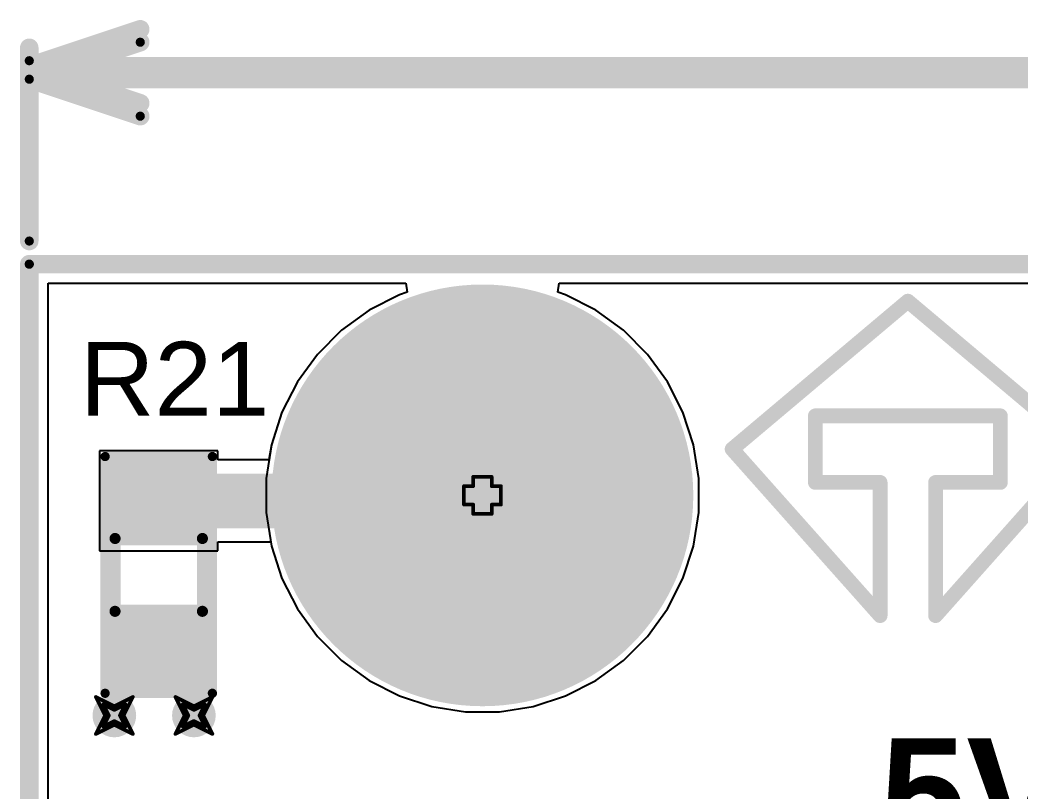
# Model space of a CAD drawing. Header units: inches. Extents: x 0 to 13.9, y -0.2 to 3.4.
# Drawn here: x -0.005 to 0.536, y 2.965 to 3.382 of the extents above; entities that cross this region are included whole.
import ezdxf

# ---------------------------------------------------------------- set-up
doc = ezdxf.new("R2010")
doc.units = ezdxf.units.IN
doc.header["$MEASUREMENT"] = 0
for name, color, linetype in [('Board_Outline', 216, 'Continuous'), ('Bottom Layer', 5, 'Continuous'), ('Bottom Solder', 6, 'Continuous'), ('Dimensions', 6, 'Continuous'), ('Drill Drawing', 1, 'Continuous'), ('Layer 1', 16, 'Continuous'), ('Layer 2', 76, 'Continuous'), ('Mechanical 4', 56, 'Continuous'), ('Mechanical 6', 56, 'Continuous'), ('Multi-Layer', 9, 'Continuous'), ('Pad Holes', 156, 'Continuous'), ('Top Layer', 1, 'Continuous'), ('Top Overlay', 2, 'Continuous'), ('Top Paste', 8, 'Continuous'), ('Top Solder', 216, 'Continuous'), ('Via Holes', 16, 'Continuous')]:
    doc.layers.add(name, color=color, linetype=linetype)
doc.styles.add('Arial', font='', dxfattribs={"height": 0.2})
doc.styles.add('Arial_Bold', font='', dxfattribs={"height": 0.2})
doc.styles.get('Arial').set_extended_font_data('Arial')
doc.styles.get('Arial_Bold').set_extended_font_data('Arial', bold=True)

msp = doc.modelspace()

# ---------------------------------------------------------------- hatches: boundary and pattern name
at = {"layer": 'Bottom Layer'}
h = msp.add_hatch(color=5, dxfattribs=at)
edge = h.paths.add_edge_path()
edge.add_arc((0.245, 3.125), 0.11, 0, 360)
h = msp.add_hatch(color=5, dxfattribs=at)
edge = h.paths.add_edge_path()
edge.add_arc((0.046, 3.006), 0.01181, 0, 360)
h = msp.add_hatch(color=5, dxfattribs=at)
edge = h.paths.add_edge_path()
edge.add_arc((0.089, 3.006), 0.01181, 0, 360)
at = {"layer": 'Bottom Solder'}
h = msp.add_hatch(color=6, dxfattribs=at)
edge = h.paths.add_edge_path()
edge.add_arc((0.245, 3.125), 0.114, 0, 360)
at = {"layer": 'Layer 1'}
h = msp.add_hatch(color=16, dxfattribs=at)
edge = h.paths.add_edge_path()
edge.add_arc((0.245, 3.125), 0.11, 0, 360)
h = msp.add_hatch(color=16, dxfattribs=at)
edge = h.paths.add_edge_path()
edge.add_arc((0.046, 3.006), 0.01181, 0, 360)
h = msp.add_hatch(color=16, dxfattribs=at)
edge = h.paths.add_edge_path()
edge.add_arc((0.089, 3.006), 0.01181, 0, 360)
at = {"layer": 'Layer 2'}
h = msp.add_hatch(color=76, dxfattribs=at)
edge = h.paths.add_edge_path()
edge.add_arc((0.245, 3.125), 0.11, 0, 360)
h = msp.add_hatch(color=76, dxfattribs=at)
edge = h.paths.add_edge_path()
edge.add_arc((0.046, 3.006), 0.01181, 0, 360)
h = msp.add_hatch(color=76, dxfattribs=at)
edge = h.paths.add_edge_path()
edge.add_arc((0.089, 3.006), 0.01181, 0, 360)
at = {"layer": 'Mechanical 4'}
h = msp.add_hatch(color=56, dxfattribs=at)
edge = h.paths.add_edge_path()
edge.add_arc((0.04638, 3.10169), 0.0015, 0, 360)
h = msp.add_hatch(color=56, dxfattribs=at)
edge = h.paths.add_edge_path()
edge.add_arc((0.09362, 3.10169), 0.0015, 0, 360)
h = msp.add_hatch(color=56, dxfattribs=at)
edge = h.paths.add_edge_path()
edge.add_arc((0.04638, 3.06231), 0.0015, 0, 360)
h = msp.add_hatch(color=56, dxfattribs=at)
edge = h.paths.add_edge_path()
edge.add_arc((0.09362, 3.06231), 0.0015, 0, 360)
at = {"layer": 'Mechanical 6'}
h = msp.add_hatch(color=56, dxfattribs=at)
edge = h.paths.add_edge_path()
edge.add_arc((0.06, 3.37), 0.0025, 0, 360)
h = msp.add_hatch(color=56, dxfattribs=at)
edge = h.paths.add_edge_path()
edge.add_arc((0, 3.36), 0.0025, 0, 360)
h = msp.add_hatch(color=56, dxfattribs=at)
edge = h.paths.add_edge_path()
edge.add_arc((0, 3.35), 0.0025, 0, 360)
h = msp.add_hatch(color=56, dxfattribs=at)
edge = h.paths.add_edge_path()
edge.add_arc((0, 3.35), 0.0025, 0, 360)
h = msp.add_hatch(color=56, dxfattribs=at)
edge = h.paths.add_edge_path()
edge.add_arc((0, 3.35), 0.0025, 0, 360)
h = msp.add_hatch(color=56, dxfattribs=at)
edge = h.paths.add_edge_path()
edge.add_arc((0.06, 3.33), 0.0025, 0, 360)
h = msp.add_hatch(color=56, dxfattribs=at)
edge = h.paths.add_edge_path()
edge.add_arc((0, 3.2625), 0.0025, 0, 360)
h = msp.add_hatch(color=56, dxfattribs=at)
edge = h.paths.add_edge_path()
edge.add_arc((0, 3.25), 0.00125, 0, 360)
h = msp.add_hatch(color=56, dxfattribs=at)
edge = h.paths.add_edge_path()
edge.add_arc((0, 3.25), 0.00125, 0, 360)
at = {"layer": 'Multi-Layer'}
h = msp.add_hatch(color=9, dxfattribs=at)
edge = h.paths.add_edge_path()
edge.add_arc((0.245, 3.125), 0.11, 0, 360)
at = {"layer": 'Pad Holes'}
h = msp.add_hatch(color=7, dxfattribs=at)
edge = h.paths.add_edge_path()
edge.add_arc((0.06, 3.37), 0.0025, 0, 360)
h = msp.add_hatch(color=7, dxfattribs=at)
edge = h.paths.add_edge_path()
edge.add_arc((0, 3.36), 0.0025, 0, 360)
h = msp.add_hatch(color=7, dxfattribs=at)
edge = h.paths.add_edge_path()
edge.add_arc((0, 3.35), 0.0025, 0, 360)
h = msp.add_hatch(color=7, dxfattribs=at)
edge = h.paths.add_edge_path()
edge.add_arc((0, 3.35), 0.0025, 0, 360)
h = msp.add_hatch(color=7, dxfattribs=at)
edge = h.paths.add_edge_path()
edge.add_arc((0, 3.35), 0.0025, 0, 360)
h = msp.add_hatch(color=7, dxfattribs=at)
edge = h.paths.add_edge_path()
edge.add_arc((0.06, 3.33), 0.0025, 0, 360)
h = msp.add_hatch(color=7, dxfattribs=at)
edge = h.paths.add_edge_path()
edge.add_arc((0, 3.2625), 0.0025, 0, 360)
h = msp.add_hatch(color=7, dxfattribs=at)
edge = h.paths.add_edge_path()
edge.add_arc((0, 3.25), 0.00125, 0, 360)
h = msp.add_hatch(color=7, dxfattribs=at)
edge = h.paths.add_edge_path()
edge.add_arc((0, 3.25), 0.00125, 0, 360)
h = msp.add_hatch(color=7, dxfattribs=at)
edge = h.paths.add_edge_path()
edge.add_arc((0.245, 3.125), 0.074, 0, 360)
h = msp.add_hatch(color=7, dxfattribs=at)
edge = h.paths.add_edge_path()
edge.add_arc((0.04638, 3.10169), 0.0015, 0, 360)
h = msp.add_hatch(color=7, dxfattribs=at)
edge = h.paths.add_edge_path()
edge.add_arc((0.09362, 3.10169), 0.0015, 0, 360)
h = msp.add_hatch(color=7, dxfattribs=at)
edge = h.paths.add_edge_path()
edge.add_arc((0.04638, 3.06231), 0.0015, 0, 360)
h = msp.add_hatch(color=7, dxfattribs=at)
edge = h.paths.add_edge_path()
edge.add_arc((0.09362, 3.06231), 0.0015, 0, 360)
at = {"layer": 'Top Layer'}
h = msp.add_hatch(color=1, dxfattribs=at)
edge = h.paths.add_edge_path()
edge.add_arc((0.245, 3.125), 0.11, 0, 360)
for points in [[(0.045, 3.102), (0.045, 3.142), (0.095, 3.142), (0.095, 3.102)], [(0.045, 3.022), (0.045, 3.062), (0.095, 3.062), (0.095, 3.022)]]:
    msp.add_hatch(color=1, dxfattribs=at).paths.add_polyline_path(points)
h = msp.add_hatch(color=1, dxfattribs=at)
edge = h.paths.add_edge_path()
edge.add_arc((0.046, 3.006), 0.01181, 0, 360)
h = msp.add_hatch(color=1, dxfattribs=at)
edge = h.paths.add_edge_path()
edge.add_arc((0.089, 3.006), 0.01181, 0, 360)
at = {"layer": 'Top Paste'}
for points in [[(0.045, 3.102), (0.045, 3.142), (0.095, 3.142), (0.095, 3.102)], [(0.045, 3.022), (0.045, 3.062), (0.095, 3.062), (0.095, 3.022)]]:
    msp.add_hatch(color=8, dxfattribs=at).paths.add_polyline_path(points)
at = {"layer": 'Top Solder'}
h = msp.add_hatch(color=216, dxfattribs=at)
edge = h.paths.add_edge_path()
edge.add_arc((0.245, 3.125), 0.114, 0, 360)
for points in [[(0.041, 3.098), (0.041, 3.146), (0.099, 3.146), (0.099, 3.098)], [(0.041, 3.018), (0.041, 3.066), (0.099, 3.066), (0.099, 3.018)]]:
    msp.add_hatch(color=216, dxfattribs=at).paths.add_polyline_path(points)
at = {"layer": 'Via Holes'}
h = msp.add_hatch(color=7, dxfattribs=at)
edge = h.paths.add_edge_path()
edge.add_arc((0.046, 3.006), 0.00591, 0, 360)
h = msp.add_hatch(color=7, dxfattribs=at)
edge = h.paths.add_edge_path()
edge.add_arc((0.089, 3.006), 0.00591, 0, 360)

# ---------------------------------------------------------------- linework, layer by layer
at = {"layer": 'Board_Outline'}
for points in [[(0, 3.25, 0.01, 0.01, 0), (4, 3.25, 0.01, 0.01, 0)], [(0, 0, 0.01, 0.01, 0), (0, 3.25, 0.01, 0.01, 0)]]:
    msp.add_lwpolyline(points, format="xyseb", dxfattribs=at)
msp.add_lwpolyline([(-0.0025, 3.25, 0.005, 0.005, 1), (0.0025, 3.25, 0.005, 0.005, 1)], format="xyseb", close=True, dxfattribs=at)
msp.add_lwpolyline([(-0.0025, 3.25, 0.005, 0.005, 1), (0.0025, 3.25, 0.005, 0.005, 1)], format="xyseb", close=True, dxfattribs=at)
at = {"layer": 'Bottom Layer'}
for p, q in [((0.0102, 0.0102), (0.0102, 3.2398)), ((0.0102, 3.2398), (0.20353, 3.2398)), ((0.20353, 3.2398), (0.20432, 3.2348)), ((0.28568, 3.2348), (0.28647, 3.2398)), ((0.28647, 3.2398), (3.83353, 3.2398)), ((0.20009, 3.23343), (0.18368, 3.22507)), ((0.20432, 3.2348), (0.20009, 3.23343)), ((0.28991, 3.23343), (0.28568, 3.2348)), ((0.30632, 3.22507), (0.28991, 3.23343)), ((0.18368, 3.22507), (0.16878, 3.21424)), ((0.32122, 3.21424), (0.30632, 3.22507)), ((0.16878, 3.21424), (0.15576, 3.20122)), ((0.33424, 3.20122), (0.32122, 3.21424)), ((0.15576, 3.20122), (0.14493, 3.18632)), ((0.34507, 3.18632), (0.33424, 3.20122)), ((0.14493, 3.18632), (0.13657, 3.16991)), ((0.35343, 3.16991), (0.34507, 3.18632)), ((0.13657, 3.16991), (0.13088, 3.1524)), ((0.35912, 3.1524), (0.35343, 3.16991)), ((0.13088, 3.1524), (0.128, 3.13421)), ((0.362, 3.13421), (0.35912, 3.1524)), ((0.128, 3.13421), (0.128, 3.11579)), ((0.362, 3.11579), (0.362, 3.13421)), ((0.128, 3.11579), (0.13088, 3.0976)), ((0.35912, 3.0976), (0.362, 3.11579)), ((0.13088, 3.0976), (0.13657, 3.08009)), ((0.35343, 3.08009), (0.35912, 3.0976)), ((0.13657, 3.08009), (0.14493, 3.06368)), ((0.34507, 3.06368), (0.35343, 3.08009)), ((0.14493, 3.06368), (0.15576, 3.04878)), ((0.33424, 3.04878), (0.34507, 3.06368)), ((0.15576, 3.04878), (0.16878, 3.03576)), ((0.32122, 3.03576), (0.33424, 3.04878)), ((0.16878, 3.03576), (0.18368, 3.02493)), ((0.30632, 3.02493), (0.32122, 3.03576)), ((0.18368, 3.02493), (0.20009, 3.01657)), ((0.28991, 3.01657), (0.30632, 3.02493)), ((0.20009, 3.01657), (0.2176, 3.01088)), ((0.2724, 3.01088), (0.28991, 3.01657)), ((0.2176, 3.01088), (0.23579, 3.008)), ((0.25421, 3.008), (0.2724, 3.01088)), ((0.23579, 3.008), (0.25421, 3.008))]:
    msp.add_line(p, q, dxfattribs=at)
at = {"layer": 'Dimensions'}
for points in [[(0, 3.357, 0.01, 0.01, 0), (0.06, 3.377, 0.01, 0.01, 0)], [(0, 3.265, 0.01, 0.01, 0), (0, 3.367, 0.01, 0.01, 0)], [(0, 3.357, 0.01, 0.01, 0), (0.06, 3.337, 0.01, 0.01, 0)], [(0, 3.357, 0.01, 0.01, 0), (1.75307, 3.357, 0.01, 0.01, 0)], [(0.015, 3.25, 0.01, 0.01, 0), (4.237, 3.25, 0.01, 0.01, 0)]]:
    msp.add_lwpolyline(points, format="xyseb", dxfattribs=at)
for points in [[(0.0575, 3.377, 0.005, 0.005, 1), (0.0625, 3.377, 0.005, 0.005, 1)], [(-0.0025, 3.367, 0.005, 0.005, 1), (0.0025, 3.367, 0.005, 0.005, 1)], [(-0.0025, 3.357, 0.005, 0.005, 1), (0.0025, 3.357, 0.005, 0.005, 1)], [(-0.0025, 3.357, 0.005, 0.005, 1), (0.0025, 3.357, 0.005, 0.005, 1)], [(-0.0025, 3.357, 0.005, 0.005, 1), (0.0025, 3.357, 0.005, 0.005, 1)], [(0.0575, 3.337, 0.005, 0.005, 1), (0.0625, 3.337, 0.005, 0.005, 1)], [(-0.0025, 3.265, 0.005, 0.005, 1), (0.0025, 3.265, 0.005, 0.005, 1)], [(0.0125, 3.25, 0.005, 0.005, 1), (0.0175, 3.25, 0.005, 0.005, 1)]]:
    msp.add_lwpolyline(points, format="xyseb", close=True, dxfattribs=at)
at = {"layer": 'Drill Drawing'}
for points in [[(0.24, 3.13, 0.002, 0.002, 0), (0.24, 3.135, 0.002, 0.002, 0)], [(0.24, 3.135, 0.002, 0.002, 0), (0.25, 3.135, 0.002, 0.002, 0)], [(0.25, 3.13, 0.002, 0.002, 0), (0.25, 3.135, 0.002, 0.002, 0)], [(0.235, 3.12, 0.002, 0.002, 0), (0.235, 3.13, 0.002, 0.002, 0)], [(0.235, 3.13, 0.002, 0.002, 0), (0.24, 3.13, 0.002, 0.002, 0)], [(0.25, 3.13, 0.002, 0.002, 0), (0.255, 3.13, 0.002, 0.002, 0)], [(0.255, 3.12, 0.002, 0.002, 0), (0.255, 3.13, 0.002, 0.002, 0)], [(0.235, 3.12, 0.002, 0.002, 0), (0.24, 3.12, 0.002, 0.002, 0)], [(0.24, 3.115, 0.002, 0.002, 0), (0.24, 3.12, 0.002, 0.002, 0)], [(0.25, 3.12, 0.002, 0.002, 0), (0.255, 3.12, 0.002, 0.002, 0)], [(0.25, 3.115, 0.002, 0.002, 0), (0.25, 3.12, 0.002, 0.002, 0)], [(0.24, 3.115, 0.002, 0.002, 0), (0.25, 3.115, 0.002, 0.002, 0)], [(0.036, 3.016, 0.002, 0.002, 0), (0.046, 3.011, 0.002, 0.002, 0)], [(0.036, 3.016, 0.002, 0.002, 0), (0.041, 3.006, 0.002, 0.002, 0)], [(0.046, 3.011, 0.002, 0.002, 0), (0.056, 3.016, 0.002, 0.002, 0)], [(0.051, 3.006, 0.002, 0.002, 0), (0.056, 3.016, 0.002, 0.002, 0)], [(0.079, 3.016, 0.002, 0.002, 0), (0.089, 3.011, 0.002, 0.002, 0)], [(0.079, 3.016, 0.002, 0.002, 0), (0.084, 3.006, 0.002, 0.002, 0)], [(0.089, 3.011, 0.002, 0.002, 0), (0.099, 3.016, 0.002, 0.002, 0)], [(0.094, 3.006, 0.002, 0.002, 0), (0.099, 3.016, 0.002, 0.002, 0)], [(0.04, 3.012, 0.002, 0.002, 0), (0.046, 3.009, 0.002, 0.002, 0)], [(0.04, 3.012, 0.002, 0.002, 0), (0.043, 3.006, 0.002, 0.002, 0)], [(0.046, 3.009, 0.002, 0.002, 0), (0.052, 3.012, 0.002, 0.002, 0)], [(0.049, 3.006, 0.002, 0.002, 0), (0.052, 3.012, 0.002, 0.002, 0)], [(0.083, 3.012, 0.002, 0.002, 0), (0.089, 3.009, 0.002, 0.002, 0)], [(0.083, 3.012, 0.002, 0.002, 0), (0.086, 3.006, 0.002, 0.002, 0)], [(0.089, 3.009, 0.002, 0.002, 0), (0.095, 3.012, 0.002, 0.002, 0)], [(0.092, 3.006, 0.002, 0.002, 0), (0.095, 3.012, 0.002, 0.002, 0)], [(0.036, 2.996, 0.002, 0.002, 0), (0.041, 3.006, 0.002, 0.002, 0)], [(0.04, 3, 0.002, 0.002, 0), (0.043, 3.006, 0.002, 0.002, 0)], [(0.04, 3, 0.002, 0.002, 0), (0.046, 3.003, 0.002, 0.002, 0)], [(0.046, 3.003, 0.002, 0.002, 0), (0.052, 3, 0.002, 0.002, 0)], [(0.049, 3.006, 0.002, 0.002, 0), (0.052, 3, 0.002, 0.002, 0)], [(0.051, 3.006, 0.002, 0.002, 0), (0.056, 2.996, 0.002, 0.002, 0)], [(0.079, 2.996, 0.002, 0.002, 0), (0.084, 3.006, 0.002, 0.002, 0)], [(0.083, 3, 0.002, 0.002, 0), (0.086, 3.006, 0.002, 0.002, 0)], [(0.083, 3, 0.002, 0.002, 0), (0.089, 3.003, 0.002, 0.002, 0)], [(0.089, 3.003, 0.002, 0.002, 0), (0.095, 3, 0.002, 0.002, 0)], [(0.092, 3.006, 0.002, 0.002, 0), (0.095, 3, 0.002, 0.002, 0)], [(0.094, 3.006, 0.002, 0.002, 0), (0.099, 2.996, 0.002, 0.002, 0)], [(0.036, 2.996, 0.002, 0.002, 0), (0.046, 3.001, 0.002, 0.002, 0)], [(0.046, 3.001, 0.002, 0.002, 0), (0.056, 2.996, 0.002, 0.002, 0)], [(0.079, 2.996, 0.002, 0.002, 0), (0.089, 3.001, 0.002, 0.002, 0)], [(0.089, 3.001, 0.002, 0.002, 0), (0.099, 2.996, 0.002, 0.002, 0)]]:
    msp.add_lwpolyline(points, format="xyseb", dxfattribs=at)
for points in [[(0.2395, 3.135, 0.001, 0.001, 1), (0.2405, 3.135, 0.001, 0.001, 1)], [(0.2395, 3.135, 0.001, 0.001, 1), (0.2405, 3.135, 0.001, 0.001, 1)], [(0.2495, 3.135, 0.001, 0.001, 1), (0.2505, 3.135, 0.001, 0.001, 1)], [(0.2495, 3.135, 0.001, 0.001, 1), (0.2505, 3.135, 0.001, 0.001, 1)], [(0.2345, 3.13, 0.001, 0.001, 1), (0.2355, 3.13, 0.001, 0.001, 1)], [(0.2345, 3.13, 0.001, 0.001, 1), (0.2355, 3.13, 0.001, 0.001, 1)], [(0.2395, 3.13, 0.001, 0.001, 1), (0.2405, 3.13, 0.001, 0.001, 1)], [(0.2395, 3.13, 0.001, 0.001, 1), (0.2405, 3.13, 0.001, 0.001, 1)], [(0.2495, 3.13, 0.001, 0.001, 1), (0.2505, 3.13, 0.001, 0.001, 1)], [(0.2495, 3.13, 0.001, 0.001, 1), (0.2505, 3.13, 0.001, 0.001, 1)], [(0.2545, 3.13, 0.001, 0.001, 1), (0.2555, 3.13, 0.001, 0.001, 1)], [(0.2545, 3.13, 0.001, 0.001, 1), (0.2555, 3.13, 0.001, 0.001, 1)], [(0.2345, 3.12, 0.001, 0.001, 1), (0.2355, 3.12, 0.001, 0.001, 1)], [(0.2345, 3.12, 0.001, 0.001, 1), (0.2355, 3.12, 0.001, 0.001, 1)], [(0.2395, 3.12, 0.001, 0.001, 1), (0.2405, 3.12, 0.001, 0.001, 1)], [(0.2395, 3.12, 0.001, 0.001, 1), (0.2405, 3.12, 0.001, 0.001, 1)], [(0.2495, 3.12, 0.001, 0.001, 1), (0.2505, 3.12, 0.001, 0.001, 1)], [(0.2495, 3.12, 0.001, 0.001, 1), (0.2505, 3.12, 0.001, 0.001, 1)], [(0.2545, 3.12, 0.001, 0.001, 1), (0.2555, 3.12, 0.001, 0.001, 1)], [(0.2545, 3.12, 0.001, 0.001, 1), (0.2555, 3.12, 0.001, 0.001, 1)], [(0.2395, 3.115, 0.001, 0.001, 1), (0.2405, 3.115, 0.001, 0.001, 1)], [(0.2395, 3.115, 0.001, 0.001, 1), (0.2405, 3.115, 0.001, 0.001, 1)], [(0.2495, 3.115, 0.001, 0.001, 1), (0.2505, 3.115, 0.001, 0.001, 1)], [(0.2495, 3.115, 0.001, 0.001, 1), (0.2505, 3.115, 0.001, 0.001, 1)], [(0.0355, 3.016, 0.001, 0.001, 1), (0.0365, 3.016, 0.001, 0.001, 1)], [(0.0355, 3.016, 0.001, 0.001, 1), (0.0365, 3.016, 0.001, 0.001, 1)], [(0.0555, 3.016, 0.001, 0.001, 1), (0.0565, 3.016, 0.001, 0.001, 1)], [(0.0555, 3.016, 0.001, 0.001, 1), (0.0565, 3.016, 0.001, 0.001, 1)], [(0.0785, 3.016, 0.001, 0.001, 1), (0.0795, 3.016, 0.001, 0.001, 1)], [(0.0785, 3.016, 0.001, 0.001, 1), (0.0795, 3.016, 0.001, 0.001, 1)], [(0.0985, 3.016, 0.001, 0.001, 1), (0.0995, 3.016, 0.001, 0.001, 1)], [(0.0985, 3.016, 0.001, 0.001, 1), (0.0995, 3.016, 0.001, 0.001, 1)], [(0.0395, 3.012, 0.001, 0.001, 1), (0.0405, 3.012, 0.001, 0.001, 1)], [(0.0395, 3.012, 0.001, 0.001, 1), (0.0405, 3.012, 0.001, 0.001, 1)], [(0.0455, 3.011, 0.001, 0.001, 1), (0.0465, 3.011, 0.001, 0.001, 1)], [(0.0455, 3.011, 0.001, 0.001, 1), (0.0465, 3.011, 0.001, 0.001, 1)], [(0.0455, 3.009, 0.001, 0.001, 1), (0.0465, 3.009, 0.001, 0.001, 1)], [(0.0455, 3.009, 0.001, 0.001, 1), (0.0465, 3.009, 0.001, 0.001, 1)], [(0.0515, 3.012, 0.001, 0.001, 1), (0.0525, 3.012, 0.001, 0.001, 1)], [(0.0515, 3.012, 0.001, 0.001, 1), (0.0525, 3.012, 0.001, 0.001, 1)], [(0.0825, 3.012, 0.001, 0.001, 1), (0.0835, 3.012, 0.001, 0.001, 1)], [(0.0825, 3.012, 0.001, 0.001, 1), (0.0835, 3.012, 0.001, 0.001, 1)], [(0.0885, 3.011, 0.001, 0.001, 1), (0.0895, 3.011, 0.001, 0.001, 1)], [(0.0885, 3.011, 0.001, 0.001, 1), (0.0895, 3.011, 0.001, 0.001, 1)], [(0.0885, 3.009, 0.001, 0.001, 1), (0.0895, 3.009, 0.001, 0.001, 1)], [(0.0885, 3.009, 0.001, 0.001, 1), (0.0895, 3.009, 0.001, 0.001, 1)], [(0.0945, 3.012, 0.001, 0.001, 1), (0.0955, 3.012, 0.001, 0.001, 1)], [(0.0945, 3.012, 0.001, 0.001, 1), (0.0955, 3.012, 0.001, 0.001, 1)], [(0.0405, 3.006, 0.001, 0.001, 1), (0.0415, 3.006, 0.001, 0.001, 1)], [(0.0405, 3.006, 0.001, 0.001, 1), (0.0415, 3.006, 0.001, 0.001, 1)], [(0.0425, 3.006, 0.001, 0.001, 1), (0.0435, 3.006, 0.001, 0.001, 1)], [(0.0425, 3.006, 0.001, 0.001, 1), (0.0435, 3.006, 0.001, 0.001, 1)], [(0.0455, 3.003, 0.001, 0.001, 1), (0.0465, 3.003, 0.001, 0.001, 1)], [(0.0455, 3.003, 0.001, 0.001, 1), (0.0465, 3.003, 0.001, 0.001, 1)], [(0.0485, 3.006, 0.001, 0.001, 1), (0.0495, 3.006, 0.001, 0.001, 1)], [(0.0485, 3.006, 0.001, 0.001, 1), (0.0495, 3.006, 0.001, 0.001, 1)], [(0.0505, 3.006, 0.001, 0.001, 1), (0.0515, 3.006, 0.001, 0.001, 1)], [(0.0505, 3.006, 0.001, 0.001, 1), (0.0515, 3.006, 0.001, 0.001, 1)], [(0.0835, 3.006, 0.001, 0.001, 1), (0.0845, 3.006, 0.001, 0.001, 1)], [(0.0835, 3.006, 0.001, 0.001, 1), (0.0845, 3.006, 0.001, 0.001, 1)], [(0.0855, 3.006, 0.001, 0.001, 1), (0.0865, 3.006, 0.001, 0.001, 1)], [(0.0855, 3.006, 0.001, 0.001, 1), (0.0865, 3.006, 0.001, 0.001, 1)], [(0.0885, 3.003, 0.001, 0.001, 1), (0.0895, 3.003, 0.001, 0.001, 1)], [(0.0885, 3.003, 0.001, 0.001, 1), (0.0895, 3.003, 0.001, 0.001, 1)], [(0.0915, 3.006, 0.001, 0.001, 1), (0.0925, 3.006, 0.001, 0.001, 1)], [(0.0915, 3.006, 0.001, 0.001, 1), (0.0925, 3.006, 0.001, 0.001, 1)], [(0.0935, 3.006, 0.001, 0.001, 1), (0.0945, 3.006, 0.001, 0.001, 1)], [(0.0935, 3.006, 0.001, 0.001, 1), (0.0945, 3.006, 0.001, 0.001, 1)], [(0.0395, 3, 0.001, 0.001, 1), (0.0405, 3, 0.001, 0.001, 1)], [(0.0395, 3, 0.001, 0.001, 1), (0.0405, 3, 0.001, 0.001, 1)], [(0.0455, 3.001, 0.001, 0.001, 1), (0.0465, 3.001, 0.001, 0.001, 1)], [(0.0455, 3.001, 0.001, 0.001, 1), (0.0465, 3.001, 0.001, 0.001, 1)], [(0.0515, 3, 0.001, 0.001, 1), (0.0525, 3, 0.001, 0.001, 1)], [(0.0515, 3, 0.001, 0.001, 1), (0.0525, 3, 0.001, 0.001, 1)], [(0.0825, 3, 0.001, 0.001, 1), (0.0835, 3, 0.001, 0.001, 1)], [(0.0825, 3, 0.001, 0.001, 1), (0.0835, 3, 0.001, 0.001, 1)], [(0.0885, 3.001, 0.001, 0.001, 1), (0.0895, 3.001, 0.001, 0.001, 1)], [(0.0885, 3.001, 0.001, 0.001, 1), (0.0895, 3.001, 0.001, 0.001, 1)], [(0.0945, 3, 0.001, 0.001, 1), (0.0955, 3, 0.001, 0.001, 1)], [(0.0945, 3, 0.001, 0.001, 1), (0.0955, 3, 0.001, 0.001, 1)], [(0.0355, 2.996, 0.001, 0.001, 1), (0.0365, 2.996, 0.001, 0.001, 1)], [(0.0355, 2.996, 0.001, 0.001, 1), (0.0365, 2.996, 0.001, 0.001, 1)], [(0.0555, 2.996, 0.001, 0.001, 1), (0.0565, 2.996, 0.001, 0.001, 1)], [(0.0555, 2.996, 0.001, 0.001, 1), (0.0565, 2.996, 0.001, 0.001, 1)], [(0.0785, 2.996, 0.001, 0.001, 1), (0.0795, 2.996, 0.001, 0.001, 1)], [(0.0785, 2.996, 0.001, 0.001, 1), (0.0795, 2.996, 0.001, 0.001, 1)], [(0.0985, 2.996, 0.001, 0.001, 1), (0.0995, 2.996, 0.001, 0.001, 1)], [(0.0985, 2.996, 0.001, 0.001, 1), (0.0995, 2.996, 0.001, 0.001, 1)]]:
    msp.add_lwpolyline(points, format="xyseb", close=True, dxfattribs=at)
at = {"layer": 'Layer 1'}
for p, q in [((0.0102, 0.0102), (0.0102, 3.2398)), ((0.0102, 3.2398), (0.20353, 3.2398)), ((0.20353, 3.2398), (0.20432, 3.2348)), ((0.28568, 3.2348), (0.28647, 3.2398)), ((0.28647, 3.2398), (3.83353, 3.2398)), ((0.20009, 3.23343), (0.18368, 3.22507)), ((0.20432, 3.2348), (0.20009, 3.23343)), ((0.28991, 3.23343), (0.28568, 3.2348)), ((0.30632, 3.22507), (0.28991, 3.23343)), ((0.18368, 3.22507), (0.16878, 3.21424)), ((0.32122, 3.21424), (0.30632, 3.22507)), ((0.16878, 3.21424), (0.15576, 3.20122)), ((0.33424, 3.20122), (0.32122, 3.21424)), ((0.15576, 3.20122), (0.14493, 3.18632)), ((0.34507, 3.18632), (0.33424, 3.20122)), ((0.14493, 3.18632), (0.13657, 3.16991)), ((0.35343, 3.16991), (0.34507, 3.18632)), ((0.13657, 3.16991), (0.13088, 3.1524)), ((0.35912, 3.1524), (0.35343, 3.16991)), ((0.13088, 3.1524), (0.128, 3.13421)), ((0.362, 3.13421), (0.35912, 3.1524)), ((0.128, 3.13421), (0.128, 3.11579)), ((0.362, 3.11579), (0.362, 3.13421)), ((0.128, 3.11579), (0.13088, 3.0976)), ((0.35912, 3.0976), (0.362, 3.11579)), ((0.13088, 3.0976), (0.13657, 3.08009)), ((0.35343, 3.08009), (0.35912, 3.0976)), ((0.13657, 3.08009), (0.14493, 3.06368)), ((0.34507, 3.06368), (0.35343, 3.08009)), ((0.14493, 3.06368), (0.15576, 3.04878)), ((0.33424, 3.04878), (0.34507, 3.06368)), ((0.15576, 3.04878), (0.16878, 3.03576)), ((0.32122, 3.03576), (0.33424, 3.04878)), ((0.16878, 3.03576), (0.18368, 3.02493)), ((0.30632, 3.02493), (0.32122, 3.03576)), ((0.18368, 3.02493), (0.20009, 3.01657)), ((0.28991, 3.01657), (0.30632, 3.02493)), ((0.20009, 3.01657), (0.2176, 3.01088)), ((0.2724, 3.01088), (0.28991, 3.01657)), ((0.2176, 3.01088), (0.23579, 3.008)), ((0.25421, 3.008), (0.2724, 3.01088)), ((0.23579, 3.008), (0.25421, 3.008))]:
    msp.add_line(p, q, dxfattribs=at)
at = {"layer": 'Layer 2'}
for p, q in [((0.0102, 2.45493), (0.0102, 3.2398)), ((0.0102, 3.2398), (0.20353, 3.2398)), ((0.20353, 3.2398), (0.20432, 3.2348)), ((0.28568, 3.2348), (0.28647, 3.2398)), ((0.28647, 3.2398), (2.54632, 3.2398)), ((0.20009, 3.23343), (0.18368, 3.22507)), ((0.20432, 3.2348), (0.20009, 3.23343)), ((0.28991, 3.23343), (0.28568, 3.2348)), ((0.30632, 3.22507), (0.28991, 3.23343)), ((0.18368, 3.22507), (0.16878, 3.21424)), ((0.32122, 3.21424), (0.30632, 3.22507)), ((0.16878, 3.21424), (0.15576, 3.20122)), ((0.33424, 3.20122), (0.32122, 3.21424)), ((0.15576, 3.20122), (0.14493, 3.18632)), ((0.34507, 3.18632), (0.33424, 3.20122)), ((0.14493, 3.18632), (0.13657, 3.16991)), ((0.35343, 3.16991), (0.34507, 3.18632)), ((0.13657, 3.16991), (0.13088, 3.1524)), ((0.35912, 3.1524), (0.35343, 3.16991)), ((0.13088, 3.1524), (0.128, 3.13421)), ((0.362, 3.13421), (0.35912, 3.1524)), ((0.128, 3.13421), (0.128, 3.11579)), ((0.362, 3.11579), (0.362, 3.13421)), ((0.128, 3.11579), (0.13088, 3.0976)), ((0.35912, 3.0976), (0.362, 3.11579)), ((0.13088, 3.0976), (0.13657, 3.08009)), ((0.35343, 3.08009), (0.35912, 3.0976)), ((0.13657, 3.08009), (0.14493, 3.06368)), ((0.34507, 3.06368), (0.35343, 3.08009)), ((0.14493, 3.06368), (0.15576, 3.04878)), ((0.33424, 3.04878), (0.34507, 3.06368)), ((0.15576, 3.04878), (0.16878, 3.03576)), ((0.32122, 3.03576), (0.33424, 3.04878)), ((0.16878, 3.03576), (0.18368, 3.02493)), ((0.30632, 3.02493), (0.32122, 3.03576)), ((0.18368, 3.02493), (0.20009, 3.01657)), ((0.28991, 3.01657), (0.30632, 3.02493)), ((0.20009, 3.01657), (0.2176, 3.01088)), ((0.2724, 3.01088), (0.28991, 3.01657)), ((0.2176, 3.01088), (0.23579, 3.008)), ((0.25421, 3.008), (0.2724, 3.01088)), ((0.23579, 3.008), (0.25421, 3.008))]:
    msp.add_line(p, q, dxfattribs=at)
at = {"layer": 'Mechanical 4'}
for points in [[(0.04638, 3.06231, 0.006, 0.006, 0), (0.04638, 3.10169, 0.006, 0.006, 0)], [(0.09362, 3.06231, 0.006, 0.006, 0), (0.09362, 3.10169, 0.006, 0.006, 0)]]:
    msp.add_lwpolyline(points, format="xyseb", dxfattribs=at)
for points in [[(0.04488, 3.10169, 0.003, 0.003, 1), (0.04788, 3.10169, 0.003, 0.003, 1)], [(0.09212, 3.10169, 0.003, 0.003, 1), (0.09512, 3.10169, 0.003, 0.003, 1)], [(0.04488, 3.06231, 0.003, 0.003, 1), (0.04788, 3.06231, 0.003, 0.003, 1)], [(0.09212, 3.06231, 0.003, 0.003, 1), (0.09512, 3.06231, 0.003, 0.003, 1)]]:
    msp.add_lwpolyline(points, format="xyseb", close=True, dxfattribs=at)
at = {"layer": 'Mechanical 6'}
for points in [[(0, 3.35, 0.01, 0.01, 0), (0.06, 3.37, 0.01, 0.01, 0)], [(0, 3.2625, 0.01, 0.01, 0), (0, 3.36, 0.01, 0.01, 0)], [(0, 3.35, 0.01, 0.01, 0), (0.06, 3.33, 0.01, 0.01, 0)], [(0, 3.35, 0.01, 0.01, 0), (1.75307, 3.35, 0.01, 0.01, 0)], [(0, 0, 0.005, 0.005, 0), (0, 3.25, 0.005, 0.005, 0)], [(0, 3.25, 0.005, 0.005, 0), (4, 3.25, 0.005, 0.005, 0)]]:
    msp.add_lwpolyline(points, format="xyseb", dxfattribs=at)
for points in [[(0.0575, 3.37, 0.005, 0.005, 1), (0.0625, 3.37, 0.005, 0.005, 1)], [(-0.0025, 3.36, 0.005, 0.005, 1), (0.0025, 3.36, 0.005, 0.005, 1)], [(-0.0025, 3.35, 0.005, 0.005, 1), (0.0025, 3.35, 0.005, 0.005, 1)], [(-0.0025, 3.35, 0.005, 0.005, 1), (0.0025, 3.35, 0.005, 0.005, 1)], [(-0.0025, 3.35, 0.005, 0.005, 1), (0.0025, 3.35, 0.005, 0.005, 1)], [(0.0575, 3.33, 0.005, 0.005, 1), (0.0625, 3.33, 0.005, 0.005, 1)], [(-0.0025, 3.2625, 0.005, 0.005, 1), (0.0025, 3.2625, 0.005, 0.005, 1)], [(-0.00125, 3.25, 0.0025, 0.0025, 1), (0.00125, 3.25, 0.0025, 0.0025, 1)], [(-0.00125, 3.25, 0.0025, 0.0025, 1), (0.00125, 3.25, 0.0025, 0.0025, 1)]]:
    msp.add_lwpolyline(points, format="xyseb", close=True, dxfattribs=at)
at = {"layer": 'Top Layer'}
for p, q in [((0.0102, 2.37893), (0.0102, 3.2398)), ((0.0102, 3.2398), (0.20353, 3.2398)), ((0.20353, 3.2398), (0.20432, 3.2348)), ((0.28568, 3.2348), (0.28647, 3.2398)), ((0.28647, 3.2398), (2.55176, 3.2398)), ((0.20009, 3.23343), (0.18368, 3.22507)), ((0.20432, 3.2348), (0.20009, 3.23343)), ((0.28991, 3.23343), (0.28568, 3.2348)), ((0.30632, 3.22507), (0.28991, 3.23343)), ((0.18368, 3.22507), (0.16878, 3.21424)), ((0.32122, 3.21424), (0.30632, 3.22507)), ((0.16878, 3.21424), (0.15576, 3.20122)), ((0.33424, 3.20122), (0.32122, 3.21424)), ((0.15576, 3.20122), (0.14493, 3.18632)), ((0.34507, 3.18632), (0.33424, 3.20122)), ((0.14493, 3.18632), (0.13657, 3.16991)), ((0.35343, 3.16991), (0.34507, 3.18632)), ((0.13657, 3.16991), (0.13088, 3.1524)), ((0.35912, 3.1524), (0.35343, 3.16991)), ((0.13088, 3.1524), (0.12958, 3.14419)), ((0.362, 3.13421), (0.35912, 3.1524)), ((0.102, 3.149), (0.038, 3.149)), ((0.038, 3.149), (0.038, 3.095)), ((0.102, 3.14419), (0.102, 3.149)), ((0.12958, 3.14419), (0.102, 3.14419)), ((0.362, 3.11579), (0.362, 3.13421)), ((0.35912, 3.0976), (0.362, 3.11579)), ((0.102, 3.095), (0.102, 3.09981)), ((0.102, 3.09981), (0.13053, 3.09981)), ((0.13053, 3.09981), (0.13088, 3.0976)), ((0.13088, 3.0976), (0.13657, 3.08009)), ((0.35343, 3.08009), (0.35912, 3.0976)), ((0.038, 3.095), (0.102, 3.095)), ((0.13657, 3.08009), (0.14493, 3.06368)), ((0.34507, 3.06368), (0.35343, 3.08009)), ((0.14493, 3.06368), (0.15576, 3.04878)), ((0.33424, 3.04878), (0.34507, 3.06368)), ((0.15576, 3.04878), (0.16878, 3.03576)), ((0.32122, 3.03576), (0.33424, 3.04878)), ((0.16878, 3.03576), (0.18368, 3.02493)), ((0.30632, 3.02493), (0.32122, 3.03576)), ((0.18368, 3.02493), (0.20009, 3.01657)), ((0.28991, 3.01657), (0.30632, 3.02493)), ((0.20009, 3.01657), (0.2176, 3.01088)), ((0.2724, 3.01088), (0.28991, 3.01657)), ((0.2176, 3.01088), (0.23579, 3.008)), ((0.25421, 3.008), (0.2724, 3.01088)), ((0.23579, 3.008), (0.25421, 3.008))]:
    msp.add_line(p, q, dxfattribs=at)
for points in [[(0.242, 3.122, 0.02953, 0.02953, 0), (0.245, 3.125, 0.02953, 0.02953, 0)], [(0.07, 3.122, 0.02953, 0.02953, 0), (0.242, 3.122, 0.02953, 0.02953, 0)]]:
    msp.add_lwpolyline(points, format="xyseb", dxfattribs=at)
for points in [[(0.23762, 3.125, 0.01476, 0.01476, 1), (0.25238, 3.125, 0.01476, 0.01476, 1)], [(0.06262, 3.122, 0.01476, 0.01476, 1), (0.07738, 3.122, 0.01476, 0.01476, 1)], [(0.23462, 3.122, 0.01476, 0.01476, 1), (0.24938, 3.122, 0.01476, 0.01476, 1)], [(0.23462, 3.122, 0.01476, 0.01476, 1), (0.24938, 3.122, 0.01476, 0.01476, 1)]]:
    msp.add_lwpolyline(points, format="xyseb", close=True, dxfattribs=at)
at = {"layer": 'Top Overlay'}
for points in [[(0.38, 3.15, 0.008, 0.008, 0), (0.475, 3.23, 0.008, 0.008, 0)], [(0.475, 3.23, 0.008, 0.008, 0), (0.57, 3.15, 0.008, 0.008, 0)], [(0.425, 3.132, 0.008, 0.008, 0), (0.425, 3.168, 0.008, 0.008, 0)], [(0.425, 3.168, 0.008, 0.008, 0), (0.525, 3.168, 0.008, 0.008, 0)], [(0.525, 3.132, 0.008, 0.008, 0), (0.525, 3.168, 0.008, 0.008, 0)], [(0.38, 3.15, 0.008, 0.008, 0), (0.46, 3.06, 0.008, 0.008, 0)], [(0.49, 3.06, 0.008, 0.008, 0), (0.57, 3.15, 0.008, 0.008, 0)], [(0.041, 3.018, 0.005, 0.005, 0), (0.041, 3.146, 0.005, 0.005, 0)], [(0.041, 3.146, 0.005, 0.005, 0), (0.099, 3.146, 0.005, 0.005, 0)], [(0.099, 3.018, 0.005, 0.005, 0), (0.099, 3.146, 0.005, 0.005, 0)], [(0.425, 3.132, 0.008, 0.008, 0), (0.46, 3.132, 0.008, 0.008, 0)], [(0.46, 3.06, 0.008, 0.008, 0), (0.46, 3.132, 0.008, 0.008, 0)], [(0.49, 3.132, 0.008, 0.008, 0), (0.525, 3.132, 0.008, 0.008, 0)], [(0.49, 3.06, 0.008, 0.008, 0), (0.49, 3.132, 0.008, 0.008, 0)], [(0.041, 3.018, 0.005, 0.005, 0), (0.099, 3.018, 0.005, 0.005, 0)]]:
    msp.add_lwpolyline(points, format="xyseb", dxfattribs=at)
for points in [[(0.473, 3.23, 0.004, 0.004, 1), (0.477, 3.23, 0.004, 0.004, 1)], [(0.473, 3.23, 0.004, 0.004, 1), (0.477, 3.23, 0.004, 0.004, 1)], [(0.423, 3.168, 0.004, 0.004, 1), (0.427, 3.168, 0.004, 0.004, 1)], [(0.423, 3.168, 0.004, 0.004, 1), (0.427, 3.168, 0.004, 0.004, 1)], [(0.523, 3.168, 0.004, 0.004, 1), (0.527, 3.168, 0.004, 0.004, 1)], [(0.523, 3.168, 0.004, 0.004, 1), (0.527, 3.168, 0.004, 0.004, 1)], [(0.378, 3.15, 0.004, 0.004, 1), (0.382, 3.15, 0.004, 0.004, 1)], [(0.378, 3.15, 0.004, 0.004, 1), (0.382, 3.15, 0.004, 0.004, 1)], [(0.03975, 3.146, 0.0025, 0.0025, 1), (0.04225, 3.146, 0.0025, 0.0025, 1)], [(0.03975, 3.146, 0.0025, 0.0025, 1), (0.04225, 3.146, 0.0025, 0.0025, 1)], [(0.09775, 3.146, 0.0025, 0.0025, 1), (0.10025, 3.146, 0.0025, 0.0025, 1)], [(0.09775, 3.146, 0.0025, 0.0025, 1), (0.10025, 3.146, 0.0025, 0.0025, 1)], [(0.423, 3.132, 0.004, 0.004, 1), (0.427, 3.132, 0.004, 0.004, 1)], [(0.423, 3.132, 0.004, 0.004, 1), (0.427, 3.132, 0.004, 0.004, 1)], [(0.458, 3.132, 0.004, 0.004, 1), (0.462, 3.132, 0.004, 0.004, 1)], [(0.458, 3.132, 0.004, 0.004, 1), (0.462, 3.132, 0.004, 0.004, 1)], [(0.488, 3.132, 0.004, 0.004, 1), (0.492, 3.132, 0.004, 0.004, 1)], [(0.488, 3.132, 0.004, 0.004, 1), (0.492, 3.132, 0.004, 0.004, 1)], [(0.523, 3.132, 0.004, 0.004, 1), (0.527, 3.132, 0.004, 0.004, 1)], [(0.523, 3.132, 0.004, 0.004, 1), (0.527, 3.132, 0.004, 0.004, 1)], [(0.458, 3.06, 0.004, 0.004, 1), (0.462, 3.06, 0.004, 0.004, 1)], [(0.458, 3.06, 0.004, 0.004, 1), (0.462, 3.06, 0.004, 0.004, 1)], [(0.488, 3.06, 0.004, 0.004, 1), (0.492, 3.06, 0.004, 0.004, 1)], [(0.488, 3.06, 0.004, 0.004, 1), (0.492, 3.06, 0.004, 0.004, 1)], [(0.03975, 3.018, 0.0025, 0.0025, 1), (0.04225, 3.018, 0.0025, 0.0025, 1)], [(0.03975, 3.018, 0.0025, 0.0025, 1), (0.04225, 3.018, 0.0025, 0.0025, 1)], [(0.09775, 3.018, 0.0025, 0.0025, 1), (0.10025, 3.018, 0.0025, 0.0025, 1)], [(0.09775, 3.018, 0.0025, 0.0025, 1), (0.10025, 3.018, 0.0025, 0.0025, 1)]]:
    msp.add_lwpolyline(points, format="xyseb", close=True, dxfattribs=at)

# ---------------------------------------------------------------- texts
for s, height, style, p in [('R21', 0.04, 'Arial', (0.02735, 3.16801)), ('5VOK', 0.06, 'Arial_Bold', (0.46, 2.9337))]:
    msp.add_text(s, height=height, dxfattribs=dict(at, style=style)).set_placement(p)

doc.saveas('drawing.dxf')
